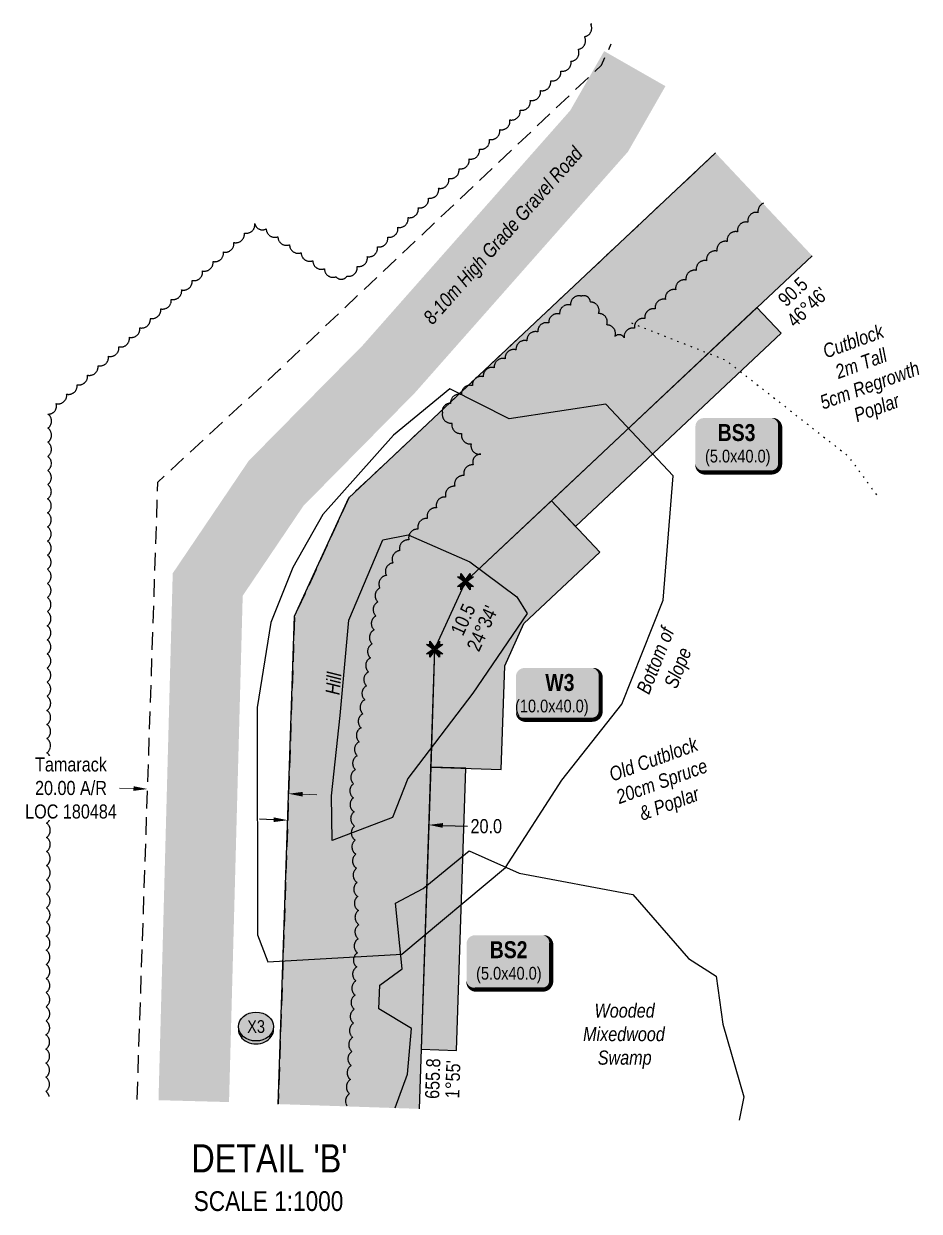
# Model space of a CAD drawing. Extents: x 329124 to 332550, y 6141944 to 6144607.
# Drawn here: x 329179 to 329814, y 6143448 to 6144289 of the extents above; entities that cross this region are included whole.
import ezdxf
from ezdxf.enums import TextEntityAlignment as Align

# ---------------------------------------------------------------- set-up
doc = ezdxf.new("R2010")
doc.units = 0
doc.header["$LTSCALE"] = 5
doc.header["$PDSIZE"] = 0.5
for name, pattern in [('0', [1, 1, 0]), ('foc-ACCESSROAD', [3.75, 2.5, -1.25]), ('foc-TOPO', [1, 0.2, -0.8])]:
    doc.linetypes.add(name, pattern=pattern)
doc.layers.get('Defpoints').update_dxf_attribs({"color": 9})
for name, color, linetype in [('AS-ROADS', 254, 'Continuous'), ('C-AR', 13, 'foc-ACCESSROAD'), ('DETAIL-T', 7, 'Continuous'), ('L-BD1', 253, 'Continuous'), ('L-MON', 1, 'Continuous'), ('P-CROSSINGS', 250, 'Continuous'), ('P-PROPOSED', 10, 'Continuous'), ('P-PROPOSED-H', 21, 'Continuous'), ('P-TEMP-BLOCKS', 250, 'Continuous'), ('P-TEMP-H', 41, 'Continuous'), ('P-TEMP_BANK STABILIZATION', 46, 'Continuous'), ('P-TEMP_WORKSPACE', 46, 'Continuous'), ('P-TXT', 4, 'Continuous'), ('T-BUSH', 110, '0'), ('T-BUSH-T', 110, 'Continuous'), ('T-SLOPE', 48, 'Continuous'), ('T-VEGETATION CHANGE', 104, 'foc-TOPO'), ('WETLAND', 143, 'Continuous'), ('WETLAND-T', 146, 'Continuous')]:
    doc.layers.add(name, color=color, linetype=linetype)
doc.layers.add('C-AR-T', color=13, linetype='Continuous', lineweight=9)
doc.layers.add('T-TEXT', color=48, linetype='Continuous', lineweight=18)
doc.styles.add('80', font='ARIALN.TTF', dxfattribs={"height": 10})
doc.styles.add('80CG', font='ARIALN.TTF', dxfattribs={"height": 10})
doc.styles.add('80L', font='ARIALN.TTF', dxfattribs={"height": 10})
doc.styles.add('BOLD', font='ARIALNB.TTF')
doc.styles.add('Crossing', font='ARIALN.TTF', dxfattribs={"height": 10})
doc.dimstyles.new('Compass 5 000', dxfattribs={"dimscale": 5, "dimtxt": 9, "dimasz": 2, "dimexe": 0.2, "dimexo": 0.0625, "dimgap": 0.5, "dimtad": 0, "dimtih": 1, "dimtoh": 1, "dimzin": 0, "dimdsep": 46, "dimtxsty": '80CG', "dimcen": 0.1, "dimse1": 1, "dimse2": 1, "dimclrd": 256, "dimclrt": 256, "dimaunit": 1, "dimadec": 4, "dimazin": 0, "dimtfac": 0.06, "dimtofl": 0, "dimtmove": 0, "dimatfit": 1, "dimfxl": 0.2, "dimtolj": 1, "dimtzin": 0, "dimlwd": -1, "dimarcsym": 0})

# ---------------------------------------------------------------- blocks, each defined once
blk = doc.blocks.new('TEMP')
h = blk.add_hatch(color=255)
h.dxf.hatch_style = 1
h.paths.add_polyline_path([(0, 0.25), (-0.67, 1.15), (-0.67, 0.67), (-1.15, 0.67), (-0.25, 0), (-1.15, -0.67), (-0.67, -0.67), (-0.67, -1.15), (0, -0.25), (0.67, -1.15), (0.67, -0.67), (1.15, -0.67), (0.25, 0), (1.15, 0.67), (0.67, 0.67), (0.67, 1.15)])
h.paths.add_polyline_path([(0.57, 0.85), (0.57, 0.57), (0.85, 0.57), (0.08, 0), (0.85, -0.57), (0.57, -0.57), (0.57, -0.85), (0, -0.08), (-0.57, -0.85), (-0.57, -0.57), (-0.85, -0.57), (-0.08, 0), (-0.85, 0.57), (-0.57, 0.57), (-0.57, 0.85), (0, 0.08)], flags=16)
h = blk.add_hatch(color=1)
h.dxf.hatch_style = 1
h.paths.add_polyline_path([(0, 0.08), (-0.57, 0.85), (-0.57, 0.57), (-0.85, 0.57), (-0.08, 0), (-0.85, -0.57), (-0.57, -0.57), (-0.57, -0.85), (0, -0.08), (0.57, -0.85), (0.57, -0.57), (0.85, -0.57), (0.08, 0), (0.85, 0.57), (0.57, 0.57), (0.57, 0.85)])
at = {"color": 1}
for p, q in [((-0.08, 0), (0.08, 0)), ((0, 0.08), (0, -0.08))]:
    blk.add_line(p, q, dxfattribs=at)
at = {"color": 255, "flags": 128}
blk.add_lwpolyline([(-0.25, 0), (-1.15, 0.67), (-0.67, 0.67), (-0.67, 1.15), (0, 0.25), (0.67, 1.15), (0.67, 0.67), (1.15, 0.67), (0.25, 0), (1.15, -0.67), (0.67, -0.67), (0.67, -1.15), (0, -0.25), (-0.67, -1.15), (-0.67, -0.67), (-1.15, -0.67)], close=True, dxfattribs=at)
at = {"color": 1, "flags": 128}
blk.add_lwpolyline([(-0.08, 0), (-0.85, 0.57), (-0.57, 0.57), (-0.57, 0.85), (0, 0.08), (0.57, 0.85), (0.57, 0.57), (0.85, 0.57), (0.08, 0), (0.85, -0.57), (0.57, -0.57), (0.57, -0.85), (0, -0.08), (-0.57, -0.85), (-0.57, -0.57), (-0.85, -0.57)], close=True, dxfattribs=at)
blk = doc.blocks.new('*U423')
at = {"true_color": 0xff8aff}
h = blk.add_hatch(color=211, dxfattribs=at)
edge = h.paths.add_edge_path()
edge.add_line((-24, -18.15), (24, -18.15))
edge.add_arc((24, -12.15), 6, 270, 360)
edge.add_line((30, -12.15), (30, 12.5))
edge.add_arc((24, 12.5), 6, 0, 90)
edge.add_line((24, 18.5), (-24, 18.5))
edge.add_arc((-24, 12.5), 6, 90, 180)
edge.add_line((-30, 12.5), (-30, -12.15))
edge.add_arc((-24, -12.15), 6, 180, 270)
at = {"color": 250, "flags": 128}
blk.add_lwpolyline([(-24, -18.15, 3, 3, 0), (24, -18.15, 3, 3, 0.414214), (30, -12.15, 3, 3, 0), (30, 12.5, 3, 0, 0.414214), (24, 18.5, 0, 0, 0), (-24, 18.5, 0, 0, 0.414214), (-30, 12.5, 0, 0, 0), (-30, -12.15, 0, 3, 0.414214)], format="xyseb", close=True, dxfattribs=at)
at = {"flags": 128}
blk.add_lwpolyline([(-12.31, -8.09, 0, 7.5, 0), (0, 0, 0, 0, 0)], format="xyseb", dxfattribs=at)
at = {"color": 250}
for tag, p, height, style in [('TEMP_AREA_W1_001', (-9.21, 2.24), 12, 'BOLD'), ('ENTER_TEXT_001', (-30.66, -12.93), 9, '80')]:
    blk.add_attdef(tag, p, '', height=height, dxfattribs=dict(at, style=style))
blk = doc.blocks.new('*U394')
at = {"true_color": 0xff8aff}
h = blk.add_hatch(color=211, dxfattribs=at)
edge = h.paths.add_edge_path()
edge.add_line((-24, -20), (24, -20))
edge.add_arc((24, -14), 6, 270, 360)
edge.add_line((30, -14), (30, 12.5))
edge.add_arc((24, 12.5), 6, 0, 90)
edge.add_line((24, 18.5), (-24, 18.5))
edge.add_arc((-24, 12.5), 6, 90, 180)
edge.add_line((-30, 12.5), (-30, -14))
edge.add_arc((-24, -14), 6, 180, 270)
at = {"color": 250, "flags": 128}
blk.add_lwpolyline([(-24, -20, 3, 3, 0), (24, -20, 3, 3, 0.414214), (30, -14, 3, 3, 0), (30, 12.5, 3, 0, 0.414214), (24, 18.5, 0, 0, 0), (-24, 18.5, 0, 0, 0.414214), (-30, 12.5, 0, 0, 0), (-30, -14, 0, 3, 0.414214)], format="xyseb", close=True, dxfattribs=at)
at = {"flags": 128}
blk.add_lwpolyline([(-12.31, -8.09, 0, 7.5, 0), (0, 0, 0, 0, 0)], format="xyseb", dxfattribs=at)
at = {"color": 250}
for tag, p, height, style in [('TEMP_AREA_W1_001', (-9.21, 2.24), 12, 'BOLD'), ('ENTER_TEXT_001', (-30.66, -12.93), 9, '80')]:
    blk.add_attdef(tag, p, '', height=height, dxfattribs=dict(at, style=style))
blk = doc.blocks.new('*D395')
at = {"layer": 'Defpoints', "color": 0, "transparency": 16777216}
for p in [(329465.96, 6143721.52), (329365.22, 6143700.91), (329465.15, 6143697.54)]:
    blk.add_point(p, dxfattribs=at)
at = {"layer": 'P-TXT', "transparency": 16777216}
for p, q in [((329356.03, 6143725.22), (329346.04, 6143725.56)), ((329475.95, 6143721.19), (329493.52, 6143720.59))]:
    blk.add_line(p, q, dxfattribs=at)
for points in [[(329356.09, 6143726.89), (329355.97, 6143723.55), (329366.02, 6143724.88)], [(329476.01, 6143722.85), (329475.89, 6143719.52), (329465.96, 6143721.52)]]:
    blk.add_solid(points, dxfattribs=at)
at = {"layer": 'P-TXT', "transparency": 16777216, "insert": (329506.73, 6143720.59), "char_height": 10, "attachment_point": 5, "style": '80CG'}
blk.add_mtext('\\A1;20.0', dxfattribs=at)
blk = doc.blocks.new('*D396')
at = {"layer": 'C-AR-T', "transparency": 16777216}
for p, q in [((329256.72, 6143747.31), (329246.72, 6143747.65)), ((329376.65, 6143743.28), (329386.65, 6143742.94))]:
    blk.add_line(p, q, dxfattribs=at)
for points in [[(329256.78, 6143748.98), (329256.66, 6143745.65), (329266.71, 6143746.98)], [(329376.71, 6143744.95), (329376.6, 6143741.61), (329366.66, 6143743.62)]]:
    blk.add_solid(points, dxfattribs=at)
at = {"layer": 'Defpoints', "color": 0, "transparency": 16777216}
for p in [(329267.02, 6143756.2), (329366.97, 6143752.84), (329266.71, 6143746.98)]:
    blk.add_point(p, dxfattribs=at)
at = {"layer": 'C-AR-T', "transparency": 16777216, "insert": (329212.43, 6143747.65), "char_height": 10, "attachment_point": 5, "style": '80CG', "bg_fill": 3, "box_fill_scale": 1.1, "bg_fill_color": 256, "bg_fill_true_color": 13158600, "bg_fill_transparency": 0}
blk.add_mtext('\\A1;Tamarack\\P20.00 A/R\\PLOC 180484', dxfattribs=at)
blk = doc.blocks.new('xing2')
h = blk.add_hatch(color=50)
h.dxf.hatch_style = 1
edge = h.paths.add_edge_path()
edge.add_ellipse((0, 0), major_axis=(-12.5, 0), ratio=0.816297, start_angle=0, end_angle=360)
h = blk.add_hatch(color=250)
h.dxf.hatch_style = 1
edge = h.paths.add_edge_path()
edge.add_ellipse((0, -2.05), major_axis=(-12.5, 0), ratio=0.816297, start_angle=0, end_angle=180)
edge.add_line((12.5, -2.05), (12.5, 0))
edge.add_ellipse((0, 0), major_axis=(-12.5, 0), ratio=0.816297, start_angle=0, end_angle=180, ccw=False)
edge.add_line((-12.5, 0), (-12.5, -2.05))
at = {"color": 250}
blk.add_ellipse((0, 0), major_axis=(-12.5, 0), ratio=0.816297, dxfattribs=at)
blk.add_ellipse((0, -2.05), major_axis=(-12.5, 0), ratio=0.816297, start_param=0, end_param=3.141593, dxfattribs=at)
at = {"color": 250, "style": 'Crossing'}
blk.add_attdef('CROSSING', text='', height=9, dxfattribs=at).set_placement((0.09, 0.02), align=Align.MIDDLE_CENTER)
at = {"color": 250, "style": 'Crossing', "flags": 1}
for tag, p in [('OWNER', (0.09, -12.49)), ('DESCRIPTION', (0.09, -25.77)), ('LOCATION', (0.09, -39.3)), ('DWG_REF', (0.09, -52.84))]:
    blk.add_attdef(tag, text='', height=9, dxfattribs=at).set_placement(p, align=Align.MIDDLE_CENTER)

msp = doc.modelspace()

# ---------------------------------------------------------------- hatches: boundary and pattern name
at = {"layer": 'P-PROPOSED-H'}
h = msp.add_hatch(color=256, dxfattribs=at)
h.dxf.hatch_style = 1
h.paths.add_polyline_path([(329737.656, 6144124.842), (329669.17, 6144197.689), (329409.274, 6143953.35), (329370.888, 6143869.427), (329359.263, 6143523.714), (329459.191, 6143520.354), (329470.143, 6143846.051), (329492.044, 6143893.933)])
at = {"layer": 'P-TEMP-H'}
h = msp.add_hatch(color=256, dxfattribs=at)
h.dxf.hatch_style = 1
h.paths.add_polyline_path([(329715.706, 6144069.898), (329570.013, 6143932.926), (329552.892, 6143951.138), (329698.585, 6144088.11)])
h = msp.add_hatch(color=256, dxfattribs=at)
h.dxf.hatch_style = 1
h.paths.add_polyline_path([(329587.135, 6143914.714), (329552.892, 6143951.138), (329492.044, 6143893.933), (329470.143, 6143846.051), (329467.331, 6143762.48), (329517.296, 6143760.799), (329519.771, 6143834.362), (329533.429, 6143864.224)])
h = msp.add_hatch(color=256, dxfattribs=at)
h.dxf.hatch_style = 1
h.paths.add_polyline_path([(329485.589, 6143561.782), (329492.314, 6143761.639), (329467.331, 6143762.48), (329460.607, 6143562.623)])

# ---------------------------------------------------------------- linework, layer by layer
at = {"layer": 'AS-ROADS', "const_width": 50, "flags": 128}
msp.add_lwpolyline([(329611.99, 6144257.41), (329586.697, 6144213.153), (329437.697, 6144044.553), (329437.697, 6144044.553), (329357.756, 6143963.545), (329309.33, 6143891.879), (329299.444, 6143525.816)], dxfattribs=at)
at = {"layer": 'C-AR', "flags": 128}
for points in [[(329259.319, 6143527.075), (329274.028, 6143964.471), (329360.19, 6144044.168), (329588.373, 6144259.909), (329595.259, 6144274.884)], [(329669.17, 6144197.689), (329409.274, 6143953.35), (329370.888, 6143869.427), (329359.27, 6143523.94)]]:
    msp.add_lwpolyline(points, dxfattribs=at)
at = {"layer": 'P-TEMP_BANK STABILIZATION', "flags": 128}
for points in [[(329715.706, 6144069.898), (329570.013, 6143932.926), (329552.892, 6143951.138), (329698.585, 6144088.11)], [(329485.589, 6143561.782), (329492.314, 6143761.639), (329467.331, 6143762.48), (329460.607, 6143562.623)]]:
    msp.add_lwpolyline(points, close=True, dxfattribs=at)
at = {"layer": 'P-TEMP_WORKSPACE', "flags": 128}
msp.add_lwpolyline([(329587.135, 6143914.714), (329552.892, 6143951.138), (329492.044, 6143893.933), (329470.143, 6143846.051), (329467.331, 6143762.48), (329517.296, 6143760.799), (329519.771, 6143834.362), (329533.429, 6143864.224)], close=True, dxfattribs=at)
at = {"layer": 'T-BUSH', "flags": 128}
for points in [[(329197.05, 6143529.029, 0.1881458), (329194.6, 6143532.727, 0.5205671), (329194.631, 6143542.726, 0.5205671), (329194.662, 6143552.724, 0.5205671), (329194.693, 6143562.722, 0.5205671), (329194.723, 6143572.721, 0.5205671), (329194.754, 6143582.719, 0.5205671), (329194.785, 6143592.718, 0.5205671), (329194.815, 6143602.716, 0.5205671), (329194.846, 6143612.715, 0.5205671), (329194.877, 6143622.713, 0.5205671), (329194.907, 6143632.712, 0.5205671), (329194.938, 6143642.71, 0.5205671), (329194.969, 6143652.708, 0.5205671), (329194.999, 6143662.707, 0.5205671), (329195.03, 6143672.705, 0.5205671), (329195.061, 6143682.704, 0.5205671), (329195.091, 6143692.702, 0.5205671), (329195.122, 6143702.701, 0.5205671), (329195.153, 6143712.699, 0.5205671), (329195.183, 6143722.698, 0.5205671), (329195.214, 6143732.696, 0.5205671), (329195.245, 6143742.694, 0.5205671), (329195.275, 6143752.693, 0.5205671), (329195.306, 6143762.691, 0.5205671), (329195.337, 6143772.69, 0.5205671), (329195.368, 6143782.688, 0.5205671), (329195.398, 6143792.687, 0.5205671), (329195.429, 6143802.685, 0.5205671), (329195.46, 6143812.684, 0.5205671), (329195.49, 6143822.682, 0.5205671), (329195.521, 6143832.68, 0.5205671), (329195.552, 6143842.679, 0.5205671), (329195.582, 6143852.677, 0.5205671), (329195.613, 6143862.676, 0.5205671), (329195.644, 6143872.674, 0.5205671), (329195.674, 6143882.673, 0.5205671), (329195.705, 6143892.671, 0.5205671), (329195.736, 6143902.669, 0.5205671), (329195.766, 6143912.668, 0.5205671), (329195.797, 6143922.666, 0.5205671), (329195.828, 6143932.665, 0.5205671), (329195.858, 6143942.663, 0.5205671), (329195.889, 6143952.662, 0.5205671), (329195.92, 6143962.66, 0.5205671), (329195.951, 6143972.659, 0.5205671), (329195.981, 6143982.657, 0.5205671), (329196.012, 6143992.655, 0.5205671), (329196.043, 6144002.654, 0.5205671), (329196.073, 6144012.652, 0.5205671), (329201.959, 6144020.045, 0.5205671), (329209.367, 6144026.76, 0.5205671), (329216.775, 6144033.476, 0.5205671), (329224.182, 6144040.191, 0.5205671), (329231.59, 6144046.906, 0.5205671), (329238.998, 6144053.622, 0.5205671), (329246.405, 6144060.337, 0.5205671), (329253.813, 6144067.052, 0.5205671), (329261.221, 6144073.768, 0.5205671), (329268.629, 6144080.483, 0.5205671), (329276.036, 6144087.198, 0.5205671), (329283.444, 6144093.914, 0.5205671), (329290.852, 6144100.629, 0.5205671), (329298.259, 6144107.344, 0.5205671), (329305.667, 6144114.06, 0.5205671), (329313.075, 6144120.775, 0.5205671), (329320.482, 6144127.49, 0.5205671), (329327.89, 6144134.206, 0.5205671), (329335.298, 6144140.921, 0.5205671), (329342.706, 6144147.636, 0.5205671), (329350.815, 6144143.931, 0.5205671), (329359.055, 6144138.269, 0.5205671), (329367.296, 6144132.607, 0.5205671), (329375.537, 6144126.945, 0.5205671), (329383.778, 6144121.283, 0.5205671), (329392.019, 6144115.62, 0.5205671), (329400.259, 6144109.958, 0.5205671), (329408.005, 6144110.383, 0.5205671), (329415.222, 6144117.303, 0.5205671), (329422.439, 6144124.223, 0.5205671), (329429.656, 6144131.143, 0.5205671), (329436.873, 6144138.063, 0.5205671), (329444.09, 6144144.983, 0.5205671), (329451.307, 6144151.903, 0.5205671), (329458.524, 6144158.823, 0.5205671), (329465.741, 6144165.743, 0.5205671), (329472.957, 6144172.663, 0.5205671), (329480.174, 6144179.582, 0.5205671), (329487.391, 6144186.502, 0.5205671), (329494.608, 6144193.422, 0.5205671), (329501.825, 6144200.342, 0.5205671), (329509.042, 6144207.262, 0.5205671), (329516.259, 6144214.182, 0.5205671), (329523.476, 6144221.102, 0.5205671), (329530.693, 6144228.022, 0.5205671), (329537.91, 6144234.942, 0.5205671), (329545.127, 6144241.862, 0.5205671), (329552.344, 6144248.782, 0.5205671), (329559.561, 6144255.702, 0.5205671), (329566.778, 6144262.622, 0.5205671), (329571.898, 6144271.075, 0.5205671), (329576.306, 6144280.05, 0.5205671), (329580.714, 6144289.024, 0.0347586), (329581.541, 6144289.212)], [(329703.291, 6144162.052, 0.3540594), (329699.351, 6144155.459, 0.5205671), (329692.054, 6144148.624, 0.5205671), (329684.756, 6144141.789, 0.5205671), (329677.459, 6144134.954, 0.5205671), (329670.162, 6144128.118, 0.5205671), (329662.865, 6144121.283, 0.5205671), (329655.568, 6144114.448, 0.5205671), (329648.27, 6144107.613, 0.5205671), (329640.973, 6144100.777, 0.5205671), (329633.676, 6144093.942, 0.5205671), (329626.379, 6144087.107, 0.5205671), (329619.082, 6144080.272, 0.5205671), (329611.784, 6144073.436, 0.5205671), (329604.487, 6144066.601, 0.5205671), (329597.971, 6144067.659, 0.5205671), (329592.154, 6144075.792, 0.5205671), (329586.338, 6144083.924, 0.5205671), (329580.521, 6144092.057, 0.5205671), (329574.179, 6144096.213, 0.5205671), (329566.45, 6144089.871, 0.5205671), (329558.72, 6144083.528, 0.5205671), (329550.991, 6144077.186, 0.5205671), (329543.262, 6144070.843, 0.5205671), (329535.532, 6144064.501, 0.5205671), (329527.803, 6144058.159, 0.5205671), (329520.073, 6144051.816, 0.5205671), (329512.344, 6144045.474, 0.5205671), (329504.615, 6144039.131, 0.5205671), (329496.885, 6144032.789, 0.5205671), (329489.156, 6144026.447, 0.5205671), (329481.426, 6144020.104, 0.5205671), (329475.702, 6144013.622, 0.5205671), (329482.476, 6144006.268, 0.5205671), (329489.25, 6143998.914, 0.5205671), (329496.024, 6143991.56, 0.5205671), (329502.798, 6143984.206, 0.5205671), (329497.442, 6143976.632, 0.5205671), (329490.939, 6143969.037, 0.5205671), (329484.436, 6143961.443, 0.5205671), (329477.933, 6143953.848, 0.5205671), (329471.43, 6143946.253, 0.5205671), (329464.927, 6143938.659, 0.5205671), (329458.424, 6143931.064, 0.5205671), (329451.92, 6143923.469, 0.5205671), (329445.417, 6143915.875, 0.5205671), (329440.569, 6143907.162, 0.5205671), (329435.952, 6143898.294, 0.5205671), (329431.335, 6143889.425, 0.5205671), (329429.863, 6143879.561, 0.5205671), (329428.54, 6143869.651, 0.5205671), (329427.218, 6143859.74, 0.5205671), (329425.895, 6143849.83, 0.5205671), (329424.572, 6143839.919, 0.5205671), (329423.25, 6143830.008, 0.5205671), (329421.927, 6143820.098, 0.5205671), (329420.604, 6143810.187, 0.5205671), (329419.282, 6143800.277, 0.5205671), (329417.959, 6143790.366, 0.5205671), (329416.636, 6143780.455, 0.5205671), (329415.314, 6143770.545, 0.5205671), (329413.991, 6143760.634, 0.5205671), (329412.668, 6143750.723, 0.5205671), (329412.578, 6143740.758, 0.5205671), (329413.017, 6143730.769, 0.5205671), (329413.456, 6143720.78, 0.5205671), (329413.895, 6143710.792, 0.5205671), (329414.334, 6143700.803, 0.5205671), (329414.773, 6143690.814, 0.5205671), (329415.211, 6143680.825, 0.5205671), (329415.65, 6143670.836, 0.5205671), (329416.089, 6143660.847, 0.5205671), (329416.528, 6143650.859, 0.5205671), (329416.001, 6143640.875, 0.5205671), (329415.447, 6143630.892, 0.5205671), (329414.892, 6143620.909, 0.5205671), (329414.337, 6143610.926, 0.5205671), (329413.782, 6143600.943, 0.5205671), (329413.227, 6143590.96, 0.5205671), (329412.673, 6143580.977, 0.5205671), (329412.118, 6143570.994, 0.5205671), (329411.563, 6143561.011, 0.5205671), (329411.008, 6143551.028, 0.5205671), (329410.454, 6143541.044, 0.5205671), (329409.899, 6143531.061, 0.4286212), (329408.095, 6143522.408, 0.4286212)]]:
    msp.add_lwpolyline(points, format="xyb", dxfattribs=at)
at = {"layer": 'T-SLOPE', "flags": 128}
msp.add_lwpolyline([(329344.652, 6143643.538), (329351.977, 6143624.628), (329446.892, 6143630.043), (329520.252, 6143691.458), (329560.377, 6143753.138), (329602.737, 6143806.978), (329632.007, 6143880.898), (329639.257, 6143968.773), (329591.422, 6144019.668), (329522.902, 6144009.153), (329481.007, 6144030.468), (329440.952, 6143997.673), (329390.892, 6143941.493), (329369.752, 6143903.968), (329354.167, 6143865.043), (329344.457, 6143804.713), (329344.652, 6143643.538)], close=True, dxfattribs=at)
msp.add_lwpolyline([(329397.527, 6143710.513), (329397.057, 6143742.088), (329403.292, 6143798.958), (329409.357, 6143866.713), (329433.517, 6143923.458), (329451.487, 6143927.078), (329495.167, 6143908.048), (329528.362, 6143883.168), (329535.717, 6143871.443), (329497.317, 6143814.788), (329451.147, 6143754.473), (329440.292, 6143726.723), (329397.457, 6143710.488)], dxfattribs=at)
at = {"layer": 'T-VEGETATION CHANGE', "flags": 128}
msp.add_lwpolyline([(329609.554, 6144077.223), (329676.426, 6144050.929), (329763.031, 6143983.003), (329784.476, 6143953.737)], dxfattribs=at)
at = {"layer": 'WETLAND'}
msp.add_lwpolyline([(329442.157, 6143520.965), (329450.964, 6143544.907), (329453.798, 6143577.226), (329430.516, 6143591.233), (329431.258, 6143607.937), (329447.22, 6143619.549), (329442.394, 6143666.097), (329461.984, 6143676.443), (329494.591, 6143703.182), (329530.155, 6143687.367), (329610.491, 6143672.344), (329650.059, 6143626.87), (329669.632, 6143614.474), (329674.432, 6143580.388), (329689.266, 6143528.786), (329685.932, 6143512.218)], dxfattribs=at)

# ---------------------------------------------------------------- block references
at = {"layer": 'L-MON', "xscale": 4.99924415, "yscale": 4.99924415, "zscale": 24.99622075}
for p in [(329492.044, 6143893.933), (329470.143, 6143846.051)]:
    msp.add_blockref('TEMP', p, dxfattribs=at)
at = {"layer": 'P-CROSSINGS', "color": 5, "xscale": 0.99984883, "yscale": 0.99984883, "zscale": 0.99984883}
msp.add_blockref('xing2', (329343.534, 6143578.648), dxfattribs=at).add_auto_attribs({'CROSSING': 'X3'})
at = {"layer": 'P-TEMP-BLOCKS'}
ref = msp.add_blockref('*U394', (329684.952, 6143991.298), dxfattribs=dict(at, xscale=0.99984883, yscale=0.99984883, zscale=0.99984883))
ref.add_attrib('TEMP_AREA_W1_001', 'BS3', (329670.761, 6143993.563), dxfattribs={"layer": '0', "color": 250, "height": 11.9982, "style": 'BOLD'})
ref.add_attrib('ENTER_TEXT_001', '(5.0x40.0)', (329661.75, 6143978.37), dxfattribs={"layer": '0', "color": 250, "height": 8.9986, "style": '80'})
at = {"layer": 'P-TEMP-BLOCKS', "xscale": 0.99984883, "yscale": 0.99984883, "zscale": 0.99984883}
msp.add_blockref('*U423', (329557.781, 6143814.215), dxfattribs=at).add_auto_attribs({'TEMP_AREA_W1_001': 'W3', 'ENTER_TEXT_001': '(10.0x40.0)'})
at = {"layer": 'P-TEMP-BLOCKS'}
ref = msp.add_blockref('*U394', (329522.74, 6143624.848), dxfattribs=dict(at, xscale=0.99984883, yscale=0.99984883, zscale=0.99984883))
ref.add_attrib('TEMP_AREA_W1_001', 'BS2', (329509.22, 6143627.112), dxfattribs={"layer": '0', "color": 250, "height": 11.9982, "style": 'BOLD'})
ref.add_attrib('ENTER_TEXT_001', '(5.0x40.0)', (329499.538, 6143611.919), dxfattribs={"layer": '0', "color": 250, "height": 8.9986, "style": '80'})

# ---------------------------------------------------------------- texts
at = {"layer": 'DETAIL-T', "color": 3, "insert": (329233.735, 6143495.317), "char_height": 19.99395, "width": 235.87219, "attachment_point": 1, "style": '80CG'}
msp.add_mtext("\\pi64.05744;DETAIL 'B'\\P\\pi65.662;{\\H0.7x;SCALE 1:1000}", dxfattribs=at)
at = {"layer": 'L-BD1', "style": '80L'}
for s, rotation, p in [('90.5', 43.2328, (329723.961, 6144099.377)), ("46°46'", 43.2328, (329734.234, 6144088.45)), ('10.5', 65.4209, (329490.275, 6143867.07)), ("24°34'", 65.4209, (329503.914, 6143860.831)), ('655.8', 88.0741, (329468.792, 6143541.763)), ("1°55'", 88.0741, (329483.032, 6143541.284))]:
    msp.add_text(s, height=9.9985, rotation=rotation, dxfattribs=at).set_placement(p, align=Align.MIDDLE)
at = {"layer": 'T-BUSH-T', "insert": (329730.21, 6144056.333), "char_height": 9.99849, "attachment_point": 1, "rotation": 20, "style": '80L'}
msp.add_mtext_dynamic_manual_height_columns('\\pi14.76002;{\\fArial Narrow|b0|i1|c0|p34;\\C48;Cutblock\\P\\pi18.14969;\\C256;2m Tall\\P\\pi0.46819;5cm Regrowth \\P\\pi20.02867;Poplar}', width=73.66071, gutter_width=50, heights=[0], dxfattribs=at)
at = {"layer": 'T-TEXT', "char_height": 9.99849, "attachment_point": 1, "style": '80L'}
for s, width, insert, rotation in [('\\pi7.39555;{\\fArial Narrow|b0|i1|c0|p34;8-10m High Grade Gravel Road}', 176.12414, (329456.276, 6144076.465), 48.531407), ('\\pi13.48627;{\\fArial Narrow|b0|i1|c0|p34;Bottom of \\P\\pi24.39867;Slope}', 76.99908, (329607.877, 6143804.542), 68.397989), ('{\\fArial Narrow|b0|i1|c0|p34;Hill}', 26.81896, (329392.786, 6143814.246), 84.884876)]:
    msp.add_mtext_dynamic_manual_height_columns(s, width=width, gutter_width=50, heights=[0], dxfattribs=dict(at, insert=insert, rotation=rotation))

# ---------------------------------------------------------------- next in the draw order: texts
at = {"layer": 'WETLAND-T', "insert": (329575.699, 6143594.987), "char_height": 9.99849, "attachment_point": 1, "style": '80L', "bg_fill": 3, "box_fill_scale": 1.15, "bg_fill_color": 256, "bg_fill_true_color": 256, "bg_fill_transparency": 0}
msp.add_mtext_dynamic_manual_height_columns('\\pi7.74324;{\\fArial Narrow|b0|i1|c0|p34;Wooded \\P\\pi-0.35581;Mixedwood \\P\\pi10.02802;Swamp}', width=57.19231, gutter_width=49.992, heights=[0], dxfattribs=at)

# ---------------------------------------------------------------- next in the draw order: linework, layer by layer
at = {"layer": 'P-PROPOSED', "flags": 128}
for points in [[(329359.263, 6143523.714), (329370.888, 6143869.427), (329409.274, 6143953.35), (329669.17, 6144197.689)], [(329737.656, 6144124.842), (329492.044, 6143893.933), (329470.143, 6143846.051), (329459.191, 6143520.354)]]:
    msp.add_lwpolyline(points, dxfattribs=at)

# ---------------------------------------------------------------- next in the draw order: texts
at = {"layer": 'T-BUSH-T', "insert": (329588.643, 6143760.087), "char_height": 9.99849, "attachment_point": 1, "rotation": 20, "style": '80L', "bg_fill": 3, "box_fill_scale": 1.1, "bg_fill_color": 256, "bg_fill_transparency": 0}
msp.add_mtext_dynamic_manual_height_columns('\\pi4.26024;{\\fArial Narrow|b0|i1|c0|p34;\\C48;Old Cutblock\\P\\pi3.56458;\\C256;20cm Spruce\\P\\pi14.81799;& Poplar}', width=73.66071, gutter_width=50, heights=[0], dxfattribs=at)

# ---------------------------------------------------------------- next in the draw order: dimensions: what is measured, and where the dimension line sits
at = {"layer": 'C-AR-T'}
dim = msp.add_linear_dim(base=(329266.714, 6143746.977), p1=(329366.967, 6143752.842), p2=(329267.024, 6143756.203), angle=178.073945, text='Tamarack\\P20.00 A/R\\PLOC 180484', dimstyle='Compass 5 000', override={"dimtfill": 1}, dxfattribs=at)
dim.commit()
dim.dimension.update_dxf_attribs({"geometry": '*D396', "text_midpoint": (329212.434, 6143747.649), "dimtype": 161})

# ---------------------------------------------------------------- next in the draw order: dimensions: what is measured, and where the dimension line sits
at = {"layer": 'P-TXT'}
dim = msp.add_linear_dim(base=(329465.956, 6143721.522), p1=(329365.218, 6143700.906), p2=(329465.15, 6143697.544), angle=358.073256, text='20.0', dimstyle='Compass 5 000', dxfattribs=at)
dim.commit()
dim.dimension.update_dxf_attribs({"geometry": '*D395', "text_midpoint": (329506.73, 6143720.595), "dimtype": 161})

doc.saveas('drawing.dxf')
